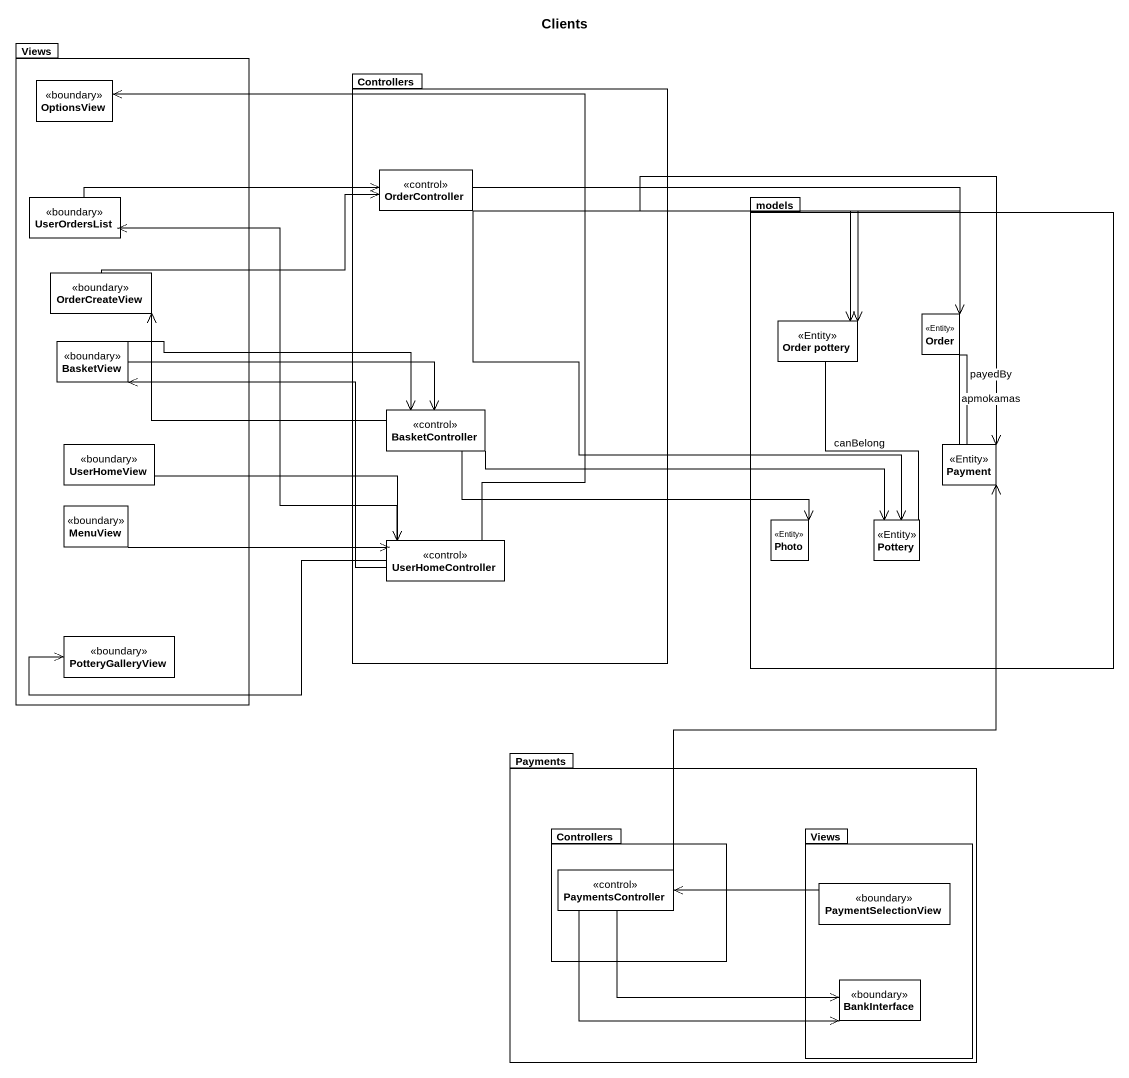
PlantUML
@startuml
title Clients
hide circle
hide empty members
package Views {
  class OptionsView <<boundary>>
  class UserOrdersList <<boundary>>
  class OrderCreateView <<boundary>>
  class BasketView <<boundary>>
  class UserHomeView <<boundary>>
  class MenuView <<boundary>>
  class PotteryGalleryView <<boundary>>
}
package Controllers {
  class OrderController <<control>>
  class BasketController <<control>>
  class UserHomeController <<control>>
}
package models {
  class "Order pottery" as Order_pottery <<Entity>>
  class Order <<Entity>>
  class Payment <<Entity>>
  class Photo <<Entity>>
  class Pottery <<Entity>>
}
package Payments {
  package "Controllers" as Controllers_2 {
    class PaymentsController <<control>>
  }
  package "Views" as Views_2 {
    class PaymentSelectionView <<boundary>>
    class BankInterface <<boundary>>
  }
}
UserOrdersList -right-> OrderController
OrderController -right-> Order_pottery
OrderController -right-> Order_pottery
OrderController -right-> Order
OrderController -right-> Order
OrderController -right-> Payment
OrderController --> Pottery
OrderCreateView -right-> OrderController
Order -- Payment : payedBy
BasketView -right-> BasketController
BasketView -right-> BasketController
BasketController -left-> OrderCreateView
BasketController -right-> Photo
BasketController -right-> Pottery
UserHomeView -right-> UserHomeController
Payment -up- Order : apmokamas
MenuView -right-> UserHomeController
UserHomeController -up-> OptionsView
UserHomeController -up-> UserOrdersList
UserHomeController -left-> BasketView
UserHomeController -left-> PotteryGalleryView
Pottery -up- Order_pottery : canBelong
PaymentsController -up-> Payment
PaymentsController -right-> BankInterface
PaymentsController -right-> BankInterface
PaymentSelectionView -left-> PaymentsController
@enduml
